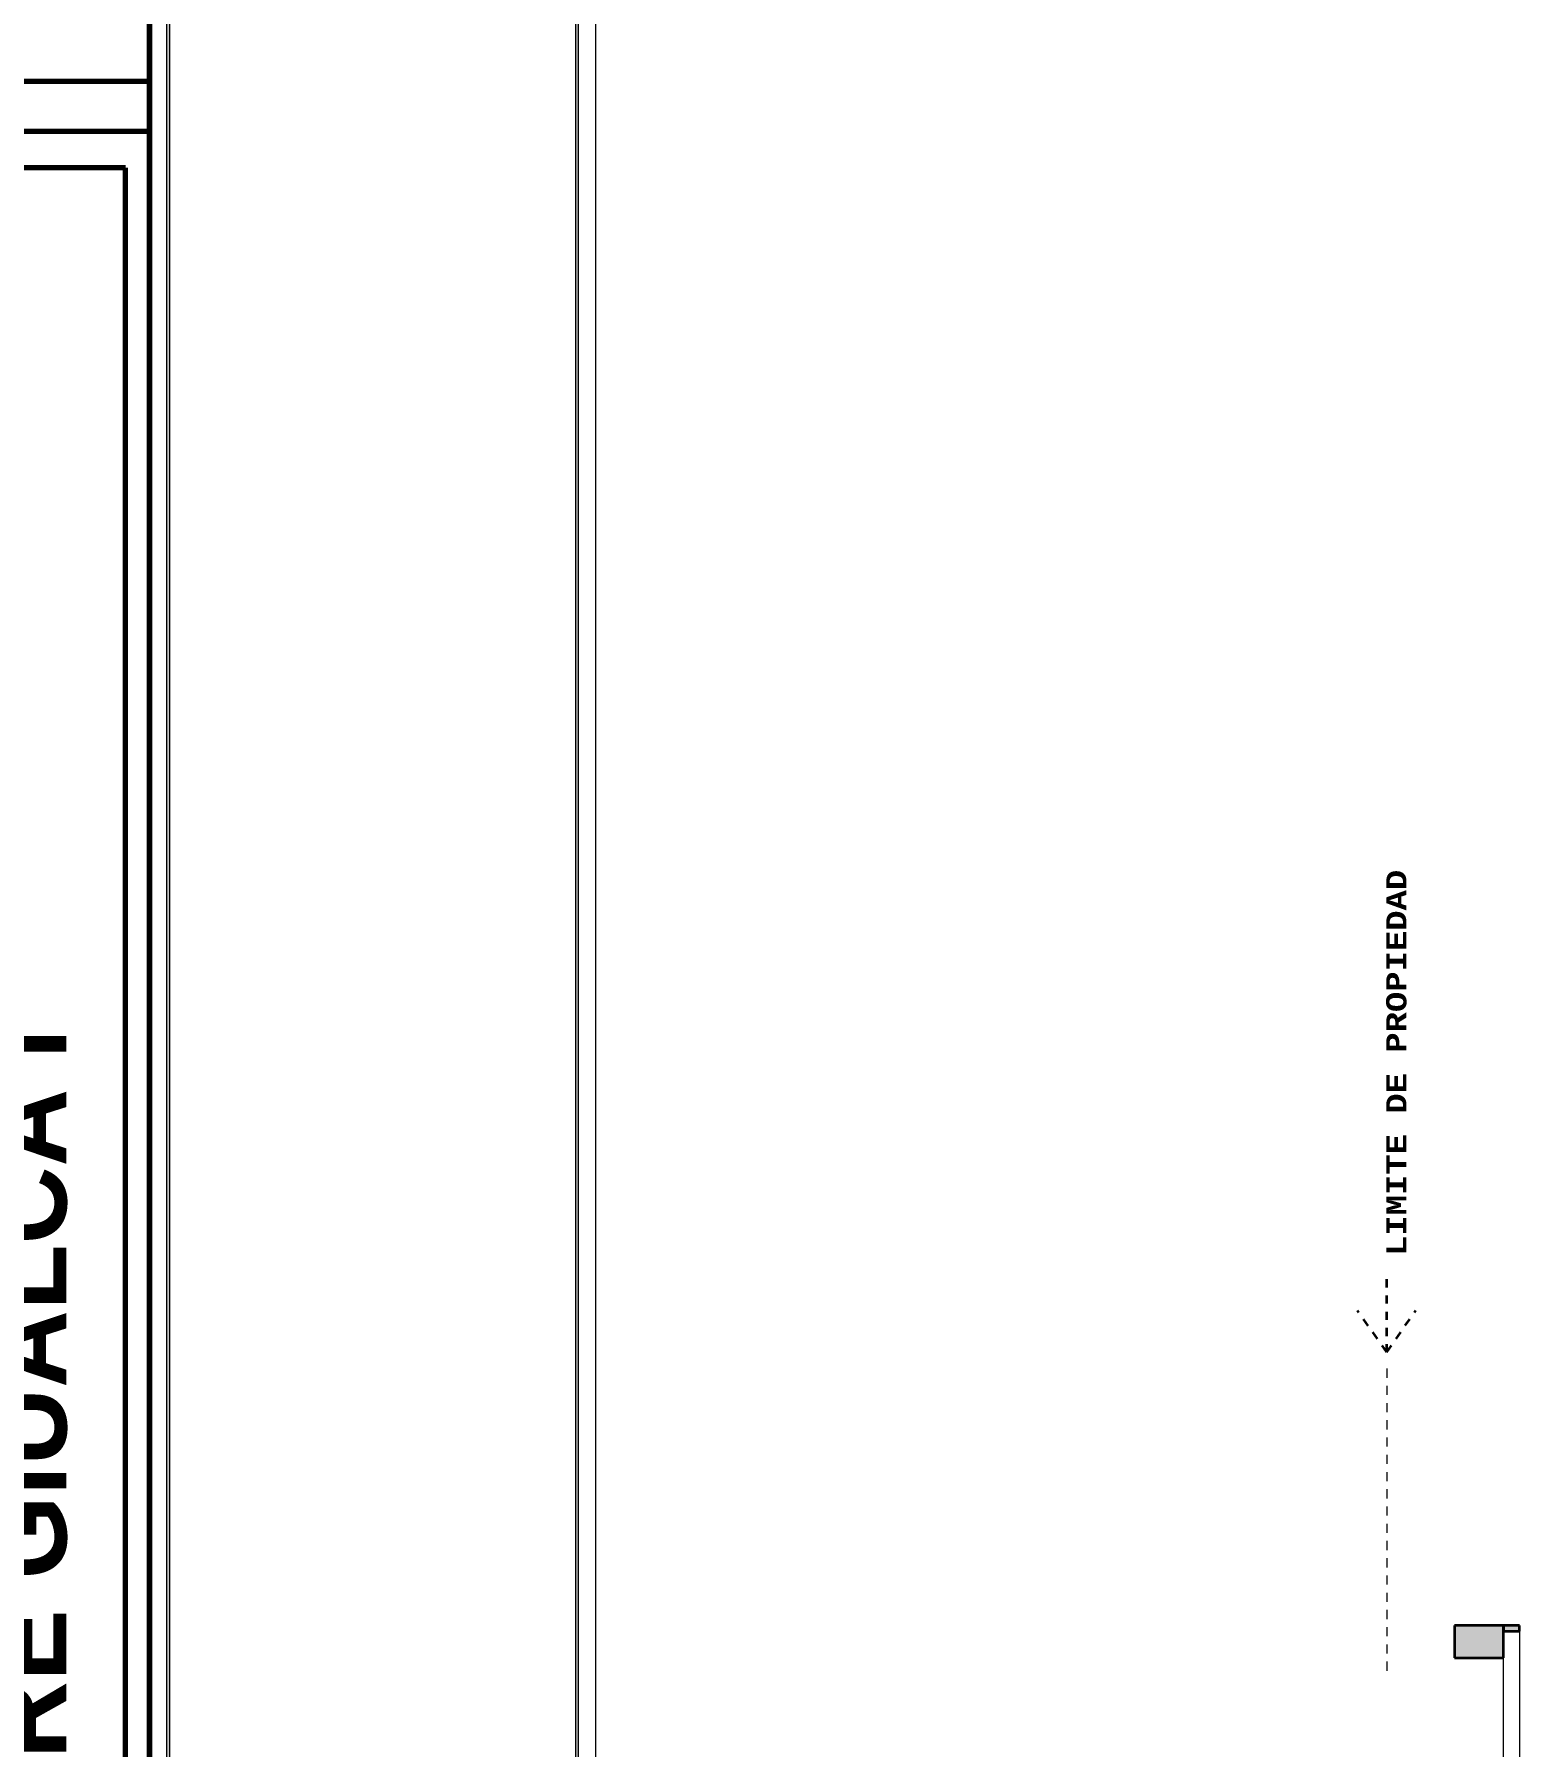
# Model space of a CAD drawing. Header units: metres. Extents: x -144 to 1000, y -717 to 29.
# Drawn here: x 200.3 to 218.65, y -646.76 to -625.65 of the extents above; entities that cross this region are included whole.
import ezdxf

# ---------------------------------------------------------------- set-up
doc = ezdxf.new("R2010")
doc.units = ezdxf.units.M
doc.linetypes.add('Basculante', pattern=[0.11625, 0.075, -0.04125])
doc.linetypes.add('basculante modificado', pattern=[0.18, 0.1125, -0.0675])
doc.layers.get('0').update_dxf_attribs({"color": 1})
for name, color, linetype, lineweight in [('A-DETL', 1, 'Continuous', 9), ('A-WALL', 4, 'Continuous', 9), ('G-ANNO-TEXT', 2, 'Continuous', 9), ('G-ANNO-TTLB', 3, 'Continuous', 18), ('G-ANNO-TTLB-WIDE', 1, 'Continuous', 70), ('G-IMPT', 1, 'Continuous', 9)]:
    doc.layers.add(name, color=color, linetype=linetype, lineweight=lineweight)
doc.layers.add('A-WALL-PATT', color=7, linetype='Continuous', lineweight=35, true_color=0x9c9c9c)
doc.styles.add('Britannic Bold_B_4', font='', dxfattribs={"height": 0.004465})
doc.styles.add('Courier New_B', font='courbd.ttf', dxfattribs={"height": 0.1125})
doc.styles.get('Britannic Bold_B_4').set_extended_font_data('Britannic Bold', bold=True)

# ---------------------------------------------------------------- blocks, each defined once
blk = doc.blocks.new('tarjeta de nathalie 00')
at = {"layer": 'G-IMPT', "lineweight": 9}
h = blk.add_hatch(color=3, dxfattribs=at)
h.paths.add_polyline_path([(-145.23888, -717.38489), (-145.21019, -717.38489), (-145.21019, -716.89355), (-145.21019, -716.79934), (-145.23888, -716.79934), (-145.23888, -716.89379)])
h.paths.add_polyline_path([(-145.20996, -716.7991), (-145.20996, -717.3851), (-145.2392, -717.3851), (-145.2392, -716.7991)])
h.paths.add_polyline_path([(-145.23902, -717.3868), (-145.20826, -717.3868), (-145.20826, -716.7974), (-145.2392, -716.7974), (-146.09866, -716.7974), (-146.09866, -717.3868)])
h.paths.add_polyline_path([(-145.20795, -716.79707), (-145.20795, -717.3871), (-146.09898, -717.3871), (-146.09898, -716.79707)])
at = {"layer": 'G-ANNO-TTLB'}
for p, q in [((-146.09898, -716.79707), (-146.09898, -717.3871)), ((-146.09898, -716.79707), (-146.09898, -717.38713)), ((-146.09866, -717.3868), (-146.09866, -716.7974)), ((-146.09696, -717.3851), (-146.09696, -716.7991))]:
    blk.add_line(p, q, dxfattribs=at)
at = {"layer": 'G-ANNO-TTLB', "color": 3}
for p, q in [((-145.20826, -716.7974), (-145.20826, -717.3868)), ((-145.20795, -717.3871), (-145.20795, -716.79707)), ((-145.20795, -717.38713), (-145.20795, -716.79707)), ((-145.20996, -717.3851), (-145.20996, -716.7991)), ((-145.21019, -716.89355), (-145.21019, -717.38489))]:
    blk.add_line(p, q, dxfattribs=at)
at = {"layer": 'G-ANNO-TTLB-WIDE', "color": 3}
for p, q in [((-145.20996, -716.7991), (-145.20996, -717.3851)), ((-145.2392, -717.01548), (-145.20996, -717.01548)), ((-145.20996, -717.02049), (-145.2392, -717.02049)), ((-145.21233, -717.0241), (-145.23627, -717.0241)), ((-145.21233, -717.24403), (-145.21233, -717.0241))]:
    blk.add_line(p, q, dxfattribs=at)
at = {"layer": 'G-ANNO-TTLB', "lineweight": 9, "insert": (-145.2262, -717.20472), "char_height": 0.008, "width": 0.1678172, "attachment_point": 1, "rotation": 90, "style": 'Britannic Bold_B_4', "bg_fill": 3, "box_fill_scale": 1.25, "bg_fill_color": 256, "bg_fill_true_color": 13158600, "bg_fill_transparency": 0}
blk.add_mtext('TORRE GIUALCA I', dxfattribs=at)
blk = doc.blocks.new('ololo')
at = {"layer": 'A-WALL-PATT', "lineweight": 5, "true_color": 0x747474}
blk.add_hatch(color=8, dxfattribs=at).paths.add_polyline_path([(217.801, -645.665), (218.401, -645.665), (218.401, -645.265), (217.801, -645.265)])
h = blk.add_hatch(color=8, dxfattribs=at)
h.paths.add_polyline_path([(218.401, -653.519), (218.601, -653.519), (218.601, -653.315), (218.401, -653.315)])
h.paths.add_polyline_path([(218.55, -651.877), (218.55, -651.427), (218.401, -651.427), (218.401, -651.877)])
h.paths.add_polyline_path([(218.601, -650.977), (218.601, -650.527), (218.401, -650.527), (218.401, -650.977), (218.55, -650.977)])
h.paths.add_polyline_path([(218.601, -647.602), (218.601, -647.152), (218.401, -647.152), (218.401, -647.602)])
h.paths.add_polyline_path([(218.601, -645.338), (218.601, -645.265), (218.401, -645.265), (218.401, -645.338)])
at = {"layer": 'A-DETL', "color": 7, "linetype": 'Basculante', "lineweight": 35}
for q in [(216.964, -640.985), (216.604, -641.385), (217.323, -641.385)]:
    blk.add_line((216.964, -641.899), q, dxfattribs=at)
at = {"layer": 'A-DETL', "color": 7, "linetype": 'basculante modificado'}
blk.add_line((216.964, -642.1), (216.964, -645.91), dxfattribs=at)
at = {"layer": 'A-WALL', "lineweight": 35}
for p, q in [((217.801, -645.265), (217.801, -645.665)), ((218.401, -645.265), (217.801, -645.265)), ((218.601, -645.265), (218.401, -645.265)), ((218.401, -645.265), (218.401, -645.338)), ((218.401, -645.665), (218.401, -645.265)), ((218.601, -645.338), (218.601, -645.265)), ((218.401, -645.338), (218.601, -645.338)), ((217.801, -645.665), (218.401, -645.665))]:
    blk.add_line(p, q, dxfattribs=at)
at = {"layer": 'A-WALL'}
for p, q in [((218.601, -645.338), (218.601, -647.152)), ((218.401, -647.152), (218.401, -645.665))]:
    blk.add_line(p, q, dxfattribs=at)
at = {"layer": 'G-ANNO-TEXT', "style": 'Courier New_B'}
blk.add_text('LIMITE DE PROPIEDAD', height=0.25, rotation=90, dxfattribs=at).set_placement((217.207, -640.712))

msp = doc.modelspace()

# ---------------------------------------------------------------- block references
at = {"xscale": 124.1004357506149, "yscale": 124.1004357506149, "zscale": 124.1004357506149}
for p in [(18222.336, 88355.704), (18337.913, 88355.704)]:
    msp.add_blockref('tarjeta de nathalie 00', p, dxfattribs=at)

# ---------------------------------------------------------------- next in the draw order: block references
at = {"color": 3}
msp.add_blockref('ololo', (0, 0), dxfattribs=at)

doc.saveas('drawing.dxf')
